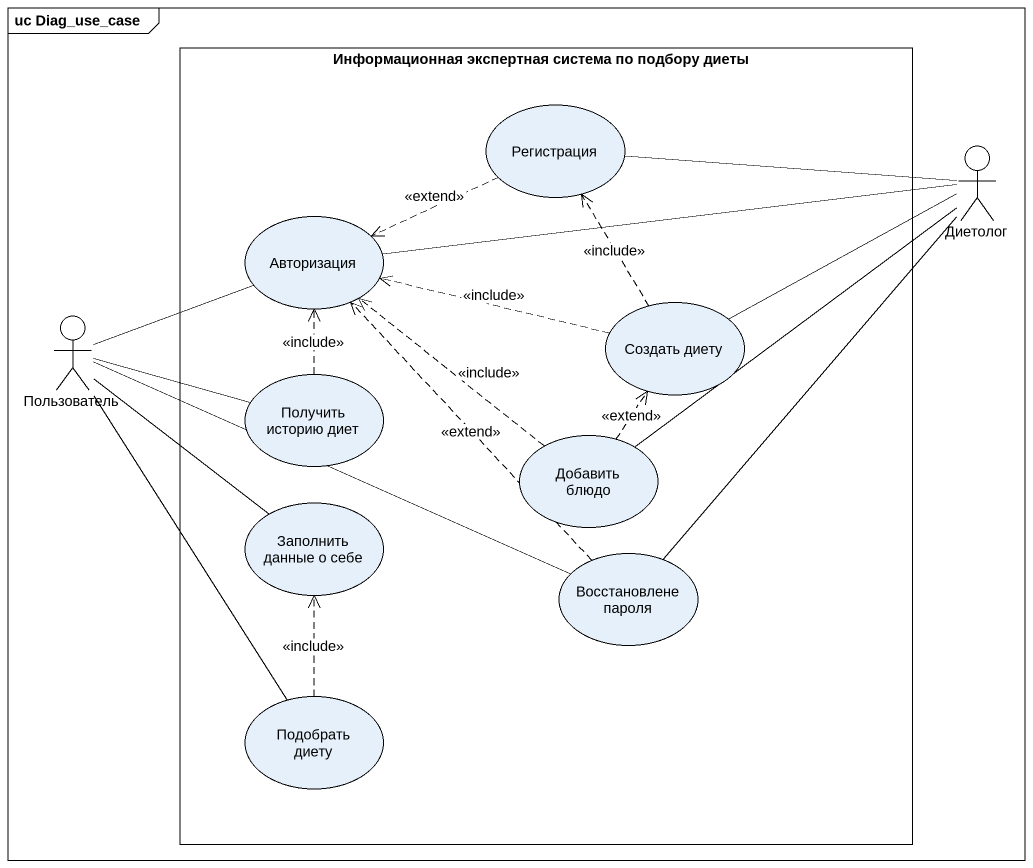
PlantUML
@startuml
mainframe uc Diag_use_case
rectangle "Информационная экспертная система по подбору диеты" as Информационная_экспертная {
  usecase Регистрация
  usecase Авторизация
  usecase "Создать диету" as Создать_диету
  usecase "Получить историю диет" as Получить_историю_диет
  usecase "Добавить блюдо" as Добавить_блюдо
  usecase "Заполнить данные о себе" as Заполнить_данные_о_себе
  usecase "Восстановлене пароля" as Восстановлене_пароля
  usecase "Подобрать диету" as Подобрать_диету
}
actor Диетолог
actor Пользователь
Регистрация .left.> Авторизация : <<extend>>
Диетолог -left- Регистрация
Диетолог -left- Авторизация
Диетолог -left- Создать_диету
Диетолог -- Добавить_блюдо
Диетолог -- Восстановлене_пароля
Пользователь -right- Авторизация
Пользователь -right- Получить_историю_диет
Пользователь -- Заполнить_данные_о_себе
Пользователь -right- Восстановлене_пароля
Пользователь -- Подобрать_диету
Создать_диету .up.> Регистрация : <<include>>
Создать_диету .left.> Авторизация : <<include>>
Получить_историю_диет .up.> Авторизация : <<include>>
Добавить_блюдо .up.> Авторизация : <<include>>
Добавить_блюдо .up.> Создать_диету : <<extend>>
Восстановлене_пароля .up.> Авторизация : <<extend>>
Подобрать_диету .up.> Заполнить_данные_о_себе : <<include>>
@enduml
